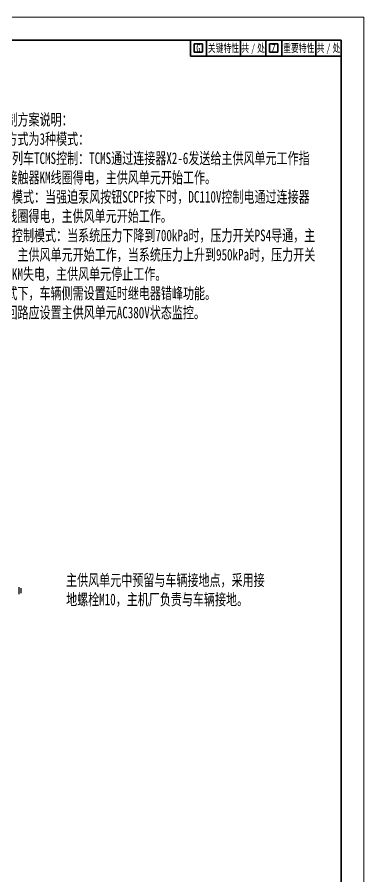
# Model space of a CAD drawing. Header units: millimetres. Extents: x 0 to 840, y 0 to 594.
# Drawn here: x 688.1 to 840, y 218 to 594 of the extents above; entities that cross this region are included whole.
import ezdxf
from ezdxf.enums import TextEntityAlignment as Align

# ---------------------------------------------------------------- set-up
doc = ezdxf.new("R2010")
doc.units = ezdxf.units.MM
for name, color, linetype, lineweight in [('尺寸线层', 3, 'Continuous', 13), ('标注', 3, 'Continuous', 18), ('粗实线', 7, 'Continuous', 35)]:
    doc.layers.add(name, color=color, linetype=linetype, lineweight=lineweight)
doc.styles.add('海泰汉字样式', font='仿宋_GB2312.ttf', dxfattribs={"width": 0.7})

# ---------------------------------------------------------------- blocks, each defined once
blk = doc.blocks.new('NJHT-A1')
at = {"color": 7, "linetype": 'Continuous', "lineweight": 18}
for p, q in [((840, 594), (0, 594)), ((840, 0), (840, 594))]:
    blk.add_line(p, q, dxfattribs=at)
at = {"color": 7, "linetype": 'Continuous', "lineweight": 35}
for p, q in [((830, 584), (25, 584)), ((830, 10), (830, 584))]:
    blk.add_line(p, q, dxfattribs=at)
at = {"color": 2, "linetype": 'Continuous', "lineweight": 18, "style": '海泰汉字样式', "width": 0.6}
blk.add_attdef('5', text='', height=5, rotation=180, dxfattribs=at).set_placement((50, 578.5), align=Align.MIDDLE_CENTER)
at = {"color": 2, "linetype": 'Continuous', "lineweight": 18, "style": '海泰汉字样式'}
for tag, height, width, p in [('1', 5, 0.7, (805, 59.25)), ('7', 5, 0.7, (755, 50.5)), ('2', 5, 0.7, (805, 51.75)), ('3', 5, 0.6, (805, 38)), ('12', 3.5, 0.7, (668, 34.5)), ('13', 3.5, 0.6, (682, 34.5)), ('20', 3.5, 0.7, (708, 34.5)), ('21', 3.5, 0.6, (722, 34.5)), ('14', 3.5, 0.7, (668, 27.5)), ('15', 3.5, 0.6, (682, 27.5)), ('22', 3.5, 0.7, (708, 27.5)), ('23', 3.5, 0.6, (722, 27.5)), ('8', 3.5, 0.7, (762, 22.5)), ('9', 3.5, 0.7, (774, 22.5)), ('4', 5, 0.6, (805, 22.5)), ('16', 3.5, 0.7, (668, 20.5)), ('17', 3.5, 0.6, (682, 20.5)), ('24', 3.5, 0.7, (708, 20.5)), ('25', 3.5, 0.6, (722, 20.5)), ('18', 3.5, 0.7, (668, 13.5)), ('19', 3.5, 0.6, (682, 13.5)), ('26', 3.5, 0.7, (708, 13.5)), ('27', 3.5, 0.6, (722, 13.5)), ('11', 3.5, 0.7, (742.5, 13.5)), ('10', 3.5, 0.7, (767.5, 13.5)), ('6', 3.5, 0.7, (811.57, 13.5))]:
    blk.add_attdef(tag, text='', height=height, dxfattribs=dict(at, width=width)).set_placement(p, align=Align.MIDDLE_CENTER)
blk = doc.blocks.new('质量特性标注表')
at = {"layer": '粗实线'}
for p, q in [((0, 0), (0, -7)), ((0, 0), (66, 0)), ((7, 0), (7, -7)), ((22, 0), (22, -7)), ((33, 0), (33, -7)), ((40, 0), (40, -7)), ((55, 0), (55, -7)), ((66, 0), (66, -7)), ((1.65, -1.65), (5.35, -1.65)), ((1.65, -5.35), (1.65, -1.65)), ((5.35, -1.65), (5.35, -5.35)), ((34.65, -1.65), (38.35, -1.65)), ((34.65, -5.35), (34.65, -1.65)), ((38.35, -1.65), (38.35, -5.35)), ((0, -7), (66, -7)), ((5.35, -5.35), (1.65, -5.35)), ((38.35, -5.35), (34.65, -5.35))]:
    blk.add_line(p, q, dxfattribs=at)
at = {"layer": '标注', "color": 2, "style": '海泰汉字样式', "width": 0.7}
for s, p in [('G', (3.5, -3.5)), ('关键特性', (14.5, -3.5)), ('共  处', (27.5, -3.5)), ('Z', (36.5, -3.5)), ('重要特性', (47.5, -3.5)), ('共  处', (60.5, -3.5))]:
    blk.add_text(s, height=3.5, dxfattribs=at).set_placement(p, align=Align.MIDDLE_CENTER)
for tag, p in [('关键特性处数', (27.5, -3.5)), ('重要特性处数', (60.5, -3.5))]:
    blk.add_attdef(tag, text='', height=3.5, dxfattribs=at).set_placement(p, align=Align.MIDDLE_CENTER)

msp = doc.modelspace()

# ---------------------------------------------------------------- linework, layer by layer
at = {"color": 1}
for p, q in [((688.8, 344.65), (688.8, 341.67)), ((689.71, 344.23), (689.71, 342.09))]:
    msp.add_line(p, q, dxfattribs=at)

# ---------------------------------------------------------------- block references
msp.add_blockref('NJHT-A1', (0, 0))
ref = msp.add_blockref('质量特性标注表', (764, 584))
ref.add_attrib('重要特性处数', '/', dxfattribs={"layer": '标注', "height": 3.5, "style": '海泰汉字样式', "width": 0.7}).set_placement((824.5, 580.5), align=Align.MIDDLE_CENTER)
ref.add_attrib('关键特性处数', '/', dxfattribs={"layer": '标注', "height": 3.5, "style": '海泰汉字样式', "width": 0.7}).set_placement((791.5, 580.5), align=Align.MIDDLE_CENTER)

# ---------------------------------------------------------------- texts
at = {"layer": '尺寸线层', "insert": (709.55, 350.3), "char_height": 5.0625, "width": 88.1488, "attachment_point": 1, "style": '海泰汉字样式'}
msp.add_mtext('主供风单元中预留与车辆接地点，采用接地螺栓M10，主机厂负责与车辆接地。', dxfattribs=at)
at = {"layer": '标注', "color": 2, "insert": (644.76, 551.72), "char_height": 5.0625, "width": 174.5107, "attachment_point": 1, "line_spacing_factor": 0.99982, "style": '海泰汉字样式'}
msp.add_mtext('{\\C256;主供风单元电气控制方案说明：\\P1 主供风单元控制方式为3种模式：\\P（1）常态情况下由列车TCMS控制：TCMS通过连接器X2-6发送给主供风单元工作指令，此时车辆侧主接触器KM线圈得电，主供风单元开始工作。\\P（2）强迫泵风控制模式：当强迫泵风按钮SCPF按下时，DC110V控制电通过连接器X2-7使主接触器KM线圈得电，主供风单元开始工作。\\P（3）备用压力开关控制模式：当系统压力下降到700kPa时，压力开关PS4导通，主接触器KM线圈得电，主供风单元开始工作，当系统压力上升到950kPa时，压力开关PS4断开，主接触器KM失电，主供风单元停止工作。\\P2 备用压力开关模式下，车辆侧需设置延时继电器错峰功能。\\P3 车辆端电气控制回路应设置主供风单元AC380V状态监控。}', dxfattribs=at)

doc.saveas('drawing.dxf')
